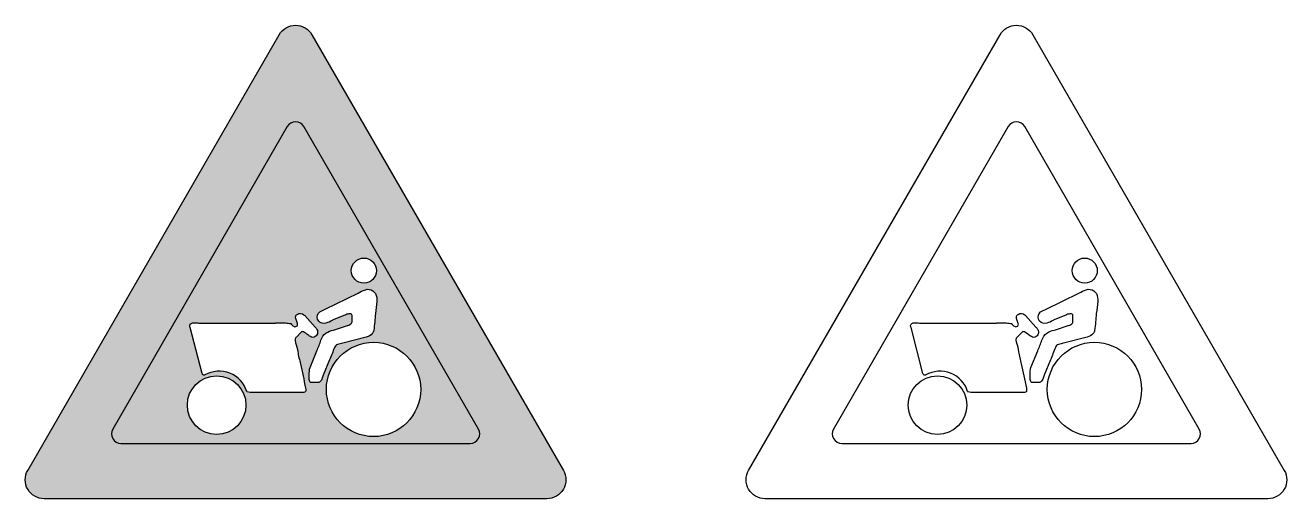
# Model space of a CAD drawing. Extents: x 484 to 1884, y 4 to 530.
import ezdxf

# ---------------------------------------------------------------- set-up
doc = ezdxf.new("R2010")
doc.units = 0
doc.header["$MEASUREMENT"] = 0

msp = doc.modelspace()

# ---------------------------------------------------------------- hatches: boundary and pattern name
h = msp.add_hatch(color=1)
edge = h.paths.add_edge_path()
edge.add_line((802.3674163709351, 519.207), (1081.363416370935, 35.97309999999999))
edge.add_arc((1063.150993461695, 25.47765715398166), 21.02014911362571, -89.93888062826852, 29.953958376358685, ccw=False)
edge.add_line((1063.173416370935, 4.45752), (505.1754163709351, 4.45947))
edge.add_arc((505.1943171223078, 25.48105812057467), 21.0215966175143, 150.0527220751977, 269.9484847203142, ccw=False)
edge.add_line((486.9794163709352, 35.9751), (765.9754163709352, 519.207))
edge.add_arc((784.1714163709352, 508.6800733851611), 21.02166977083888, 30.050656878707116, 149.9493431212929, ccw=False)
edge = h.paths.add_edge_path(flags=16)
edge.add_arc((977.9390759603378, 76.45084240928206), 10.60225210757389, 270.0774972379371, 389.972743949623)
edge.add_line((987.1234163709349, 81.7476), (793.353416370935, 417.379))
edge.add_arc((784.1734163709351, 412.0671961794328), 10.60601998056717, 30.05487035694184, 149.9451296430582)
edge.add_line((774.9934163709353, 417.379), (581.217416370935, 81.74709999999999))
edge.add_arc((590.4064637997232, 76.45306549146778), 10.60497025106853, 150.0527054730842, 269.9457164577543)
edge.add_line((590.3964163709351, 65.8481), (977.9534163709353, 65.8486))
h = msp.add_hatch(color=7)
h.paths.add_polyline_path([(793.353416370935, 417.379, 0.576712), (774.9934163709353, 417.379), (581.217416370935, 81.7471, 0.5767280000000001), (590.3964163709351, 65.8481), (977.9534163709353, 65.8486, 0.576741), (987.1234163709349, 81.7476)])
h.paths.add_polyline_path([(873.9134163709349, 257.516, -1), (846.0534163709352, 257.516, -1)], flags=16)
h.paths.add_polyline_path([(842.2496992749789, 196.6360508857765), (842.1194163709346, 196.5999999999999, 0.00403160925349519)], flags=0)
h.paths.add_polyline_path([(923.0134163709353, 125.7, -1), (818.4144163709351, 125.7, -1)], flags=16)
h.paths.add_polyline_path([(794.2804163709351, 207.848), (805.795416370935, 194.907, -0.03833405423026152), (807.7284954281788, 192.2891506252784, -0.4737694200101748), (804.9344163709351, 183.73, -0.183037), (801.8174163709349, 183.868, -0.0720402), (797.8174163709349, 186.297, 0.05063500000000001), (793.0064163709352, 189.494, 0.0646405), (791.4314163709352, 189.993, 0.0148941), (790.1854163709351, 189.027), (785.0444163709352, 183.821, 0.228291), (783.628416370935, 181.047, 0.0854995), (784.188416370935, 177.519, -0.06035009999999999), (786.5174163709352, 167.582, 0.006316450000000001), (789.5304163709351, 154.025, -0.00829383), (795.2004163709352, 127.26, -0.08732508450560461), (795.512504482635, 124.2628941233546, -0.1838812484974349), (794.9324163709351, 122.959, -0.187617), (793.4624163709351, 122.464), (788.6734163709328, 122.448), (733.8035221857074, 122.4510054716552), (730.5774163709351, 123.021, -0.0821587), (730.0214163709351, 123.429, 0.477768), (683.5154163709352, 141.758, -0.02449618158026586), (682.9236035248267, 141.6192841222301, -0.3033912265063125), (681.0466012593592, 142.4103395089525, -0.02724398432463388), (680.397416370935, 143.5), (667.3044163709351, 194.2729999999997), (666.947416370935, 195.337, -0.110209), (666.7014163709351, 196.704, -0.2636329219421892), (668.2364962866222, 198.8925134237918, -0.04768280762326014), (669.746416370935, 199.441), (675.1754163709351, 199.441, 0.0275803), (680.3884163709353, 199.39), (761.8784163709352, 199.406), (762.3324163709351, 199.441), (772.8284163709351, 199.441, -0.0216558), (779.0734163709352, 198.715, 0.154081), (781.898416370935, 195.839, 0.7271059999999999), (786.255416370935, 198.878, 0.01280270000000001), (784.6614163709352, 203.16, -0.08194970000000001), (784.1494163709352, 205.92, -0.2701350000000001), (785.9634163709351, 208.918, -0.3363709999999999), (793.4324163709351, 208.58, -0.01008200000000017)], flags=16)
h.paths.add_polyline_path([(729.1264163709351, 108.384, -1), (664.0894163709353, 108.384, -1)], flags=16)
h.paths.add_polyline_path([(861.6234163709302, 236.3369999999983, 0.05215589999996918), (853.4934163709353, 232.607), (817.103416370935, 214.876, 0.05525850000001099), (811.0054163709339, 211.6459999999992, 0.74825300000006), (815.7964163709374, 199.0250000000002, 0.107951657204583), (823.0724847935235, 201.3129273419422, -0.0219190933143982), (826.0484163709351, 202.87), (839.7144163709356, 208.4620000000001), (839.9064163709353, 208.576, -0.1238349999999585), (844.5344163709336, 209.637, -0.1404980000000949), (846.1934163709348, 209.1250000000003, -0.2425640000007943), (846.9034163709351, 207.7019999999953, -0.04653039999967414), (846.853416370935, 207.025), (846.853416370935, 201.847, -0.02086828900294453), (846.8940504270757, 200.9788737336815, -0.1678764571354543), (846.3734163709352, 199.312, -0.154028999999999), (842.119416370935, 196.6), (841.754416370935, 196.4989999999999), (828.6074163709351, 192.024, -0.01844379999999161), (826.1114163709364, 191.4460000000003, 0.08651510000001143), (817.8754163709351, 188.226, 0.1439229999999592), (812.3714163709359, 180.4510000000025, -0.02282140000000476), (807.775416370935, 168.372), (800.2394163709351, 150.093, 0.08038820000000226), (799.3904163709352, 141.9169999999998, 0.02058359999999082), (799.4274163709349, 136.6230000000021, 0.08870660000253158), (800.0004163709617, 134.3679999999415, 0.1621689999922415), (800.9144163709351, 133.383), (803.8004163709351, 133.383, -0.0570144), (805.8654163709351, 133.383), (810.1644163709351, 133.383, 0.07643190000014476), (811.0934163709368, 133.9730000000013, 0.1465369999999392), (813.878416370935, 138.148), (814.8874163709347, 141.5019999999991), (821.9804163709351, 158.482, 0.005625002588931709), (827.3750711854555, 172.2440979286104, -0.227415088081745), (830.8078210060067, 175.5766292535141, -0.03836634862526607), (836.545416370935, 177.037), (862.7860925067246, 183.805324867657, 0.1430691701874811), (869.3334163709349, 187.7279999999999, 0.124967999999994), (870.9534163709352, 191.2549999999997, 0.02318639999999926), (872.7434163709352, 209.8419999999991, 0.01179700000000439), (874.4434163709354, 223.2360000000041, 0.1253449999999506), (872.8434163709348, 232.1550000000005, 0.08799880000007661), (869.9434163709317, 235.0580000000024, 0.2414610000000308)], flags=16)

# ---------------------------------------------------------------- linework, layer by layer
at = {"color": 1}
msp.add_lwpolyline([(802.3674163709351, 519.207), (1081.363416370935, 35.9731, -0.576727), (1063.173416370935, 4.45752), (505.1754163709351, 4.45947, -0.5767439999999999), (486.9794163709352, 35.9751), (765.9754163709352, 519.207, -0.576761)], format="xyb", close=True, dxfattribs=at)
for points in [[(1602.367416370935, 519.207), (1881.363416370935, 35.9731, -0.576727), (1863.173416370935, 4.45752), (1305.175416370935, 4.45947, -0.5767439999999999), (1286.979416370935, 35.9751), (1565.975416370935, 519.207, -0.576761)], [(977.9534163709353, 65.8486, 0.576741), (987.1234163709349, 81.7476), (793.353416370935, 417.379, 0.576712), (774.9934163709353, 417.379), (581.217416370935, 81.7471, 0.576728), (590.3964163709351, 65.8481)], [(1777.953416370935, 65.8486, 0.576741), (1787.123416370935, 81.7476), (1593.353416370935, 417.379, 0.576712), (1574.993416370935, 417.379), (1381.217416370935, 81.7471, 0.576728), (1390.396416370935, 65.8481)], [(846.0534163709352, 257.516, -1), (873.9134163709349, 257.516, -1)], [(1646.053416370935, 257.516, -1), (1673.913416370935, 257.516, -1)], [(805.8654163709351, 133.383, 0.0570144), (803.8004163709351, 133.383), (800.9144163709351, 133.383, -0.162169), (800.0004163709351, 134.368, -0.0887066), (799.427416370935, 136.623, -0.0205836), (799.3904163709352, 141.917, -0.08038819999999999), (800.2394163709351, 150.093), (807.775416370935, 168.372, 0.0228214), (812.371416370935, 180.451, -0.143923), (817.8754163709351, 188.226, -0.08651510000000001), (826.1114163709352, 191.446, 0.0184438), (828.6074163709351, 192.024), (841.7544163709352, 196.499), (842.119416370935, 196.6, 0.154029), (846.3734163709352, 199.312, 0.150724), (846.8934163709351, 200.8, 0.0251639), (846.853416370935, 201.847), (846.853416370935, 207.025, 0.04653040000000001), (846.9034163709351, 207.702, 0.242564), (846.1934163709351, 209.125, 0.140498), (844.5344163709352, 209.637, 0.123835), (839.9064163709353, 208.576), (839.7144163709353, 208.462), (826.0484163709351, 202.87, 0.0209398), (823.2024163709351, 201.388, -0.110076), (815.7964163709352, 199.025, -0.748253), (811.005416370935, 211.646, -0.0552585), (817.103416370935, 214.876), (853.4934163709353, 232.607, -0.0521559), (861.6234163709352, 236.337, -0.241461), (869.9434163709351, 235.058, -0.0879988), (872.8434163709352, 232.155, -0.125345), (874.4434163709351, 223.236, -0.011797), (872.7434163709353, 209.842, -0.0231864), (870.9534163709353, 191.255, -0.124968), (869.333416370935, 187.728, -0.14467), (862.7034163709351, 183.784), (836.545416370935, 177.037, 0.0385812), (830.7764163709352, 175.566, 0.220973), (827.4114163709352, 172.34, -0.00566403), (821.9804163709351, 158.482), (814.8874163709351, 141.502), (813.878416370935, 138.148, -0.146537), (811.0934163709352, 133.973, -0.0764319), (810.1644163709351, 133.383)], [(1605.865416370935, 133.383, 0.0570144), (1603.800416370935, 133.383), (1600.914416370935, 133.383, -0.162169), (1600.000416370935, 134.368, -0.0887066), (1599.427416370935, 136.623, -0.0205836), (1599.390416370935, 141.917, -0.08038819999999999), (1600.239416370935, 150.093), (1607.775416370935, 168.372, 0.0228214), (1612.371416370935, 180.451, -0.143923), (1617.875416370935, 188.226, -0.08651510000000001), (1626.111416370935, 191.446, 0.0184438), (1628.607416370935, 192.024), (1641.754416370935, 196.499), (1642.119416370935, 196.6, 0.154029), (1646.373416370935, 199.312, 0.150724), (1646.893416370935, 200.8, 0.0251639), (1646.853416370935, 201.847), (1646.853416370935, 207.025, 0.04653040000000001), (1646.903416370935, 207.702, 0.242564), (1646.193416370935, 209.125, 0.140498), (1644.534416370935, 209.637, 0.123835), (1639.906416370935, 208.576), (1639.714416370935, 208.462), (1626.048416370935, 202.87, 0.0209398), (1623.202416370935, 201.388, -0.110076), (1615.796416370935, 199.025, -0.748253), (1611.005416370935, 211.646, -0.0552585), (1617.103416370935, 214.876), (1653.493416370935, 232.607, -0.0521559), (1661.623416370935, 236.337, -0.241461), (1669.943416370935, 235.058, -0.0879988), (1672.843416370935, 232.155, -0.125345), (1674.443416370935, 223.236, -0.011797), (1672.743416370935, 209.842, -0.0231864), (1670.953416370935, 191.255, -0.124968), (1669.333416370935, 187.728, -0.14467), (1662.703416370935, 183.784), (1636.545416370935, 177.037, 0.0385812), (1630.776416370935, 175.566, 0.220973), (1627.411416370935, 172.34, -0.00566403), (1621.980416370935, 158.482), (1614.887416370935, 141.502), (1613.878416370935, 138.148, -0.146537), (1611.093416370935, 133.973, -0.0764319), (1610.164416370935, 133.383)], [(675.1754163709351, 199.441, 0.0275803), (680.3884163709353, 199.39), (761.878416370935, 199.406), (762.3324163709352, 199.441), (772.8284163709351, 199.441, -0.0216558), (779.0734163709352, 198.715, 0.154081), (781.898416370935, 195.839, 0.727106), (786.255416370935, 198.878, 0.0128027), (784.6614163709352, 203.16, -0.0819497), (784.1494163709352, 205.92, -0.270135), (785.9634163709351, 208.918, -0.336371), (793.4324163709351, 208.58, -0.010082), (794.2804163709351, 207.848), (805.795416370935, 194.907, -0.0402082), (807.812416370935, 192.154, -0.465425), (804.9344163709351, 183.73, -0.183037), (801.8174163709349, 183.868, -0.0720402), (797.8174163709349, 186.297, 0.050635), (793.0064163709352, 189.494, 0.0646405), (791.4314163709352, 189.993, 0.0148941), (790.1854163709351, 189.027), (785.0444163709352, 183.821, 0.228291), (783.628416370935, 181.047, 0.0854995), (784.188416370935, 177.519, -0.0603501), (786.5174163709352, 167.582, 0.00631645), (789.5304163709351, 154.025, -0.00829383), (795.2004163709352, 127.26, -0.08967649999999999), (795.5064163709352, 124.182, -0.173447), (794.9324163709351, 122.959, -0.187617), (793.4624163709351, 122.464), (788.6734163709351, 122.448), (733.9034163709351, 122.451), (733.639416370935, 122.48), (730.5774163709351, 123.021, -0.0821587), (730.0214163709351, 123.429, 0.477768), (683.5154163709352, 141.758, -0.0263873), (682.8774163709351, 141.611, -0.290636), (681.0684163709351, 142.378, -0.0280819), (680.397416370935, 143.5), (667.3044163709352, 194.273), (666.947416370935, 195.337, -0.110209), (666.7014163709351, 196.704, -0.263515), (668.235416370935, 198.892, -0.04771830000000001), (669.746416370935, 199.441)], [(1475.175416370935, 199.441, 0.0275803), (1480.388416370935, 199.39), (1561.878416370935, 199.406), (1562.332416370935, 199.441), (1572.828416370935, 199.441, -0.0216558), (1579.073416370935, 198.715, 0.154081), (1581.898416370935, 195.839, 0.727106), (1586.255416370935, 198.878, 0.0128027), (1584.661416370935, 203.16, -0.0819497), (1584.149416370935, 205.92, -0.270135), (1585.963416370935, 208.918, -0.336371), (1593.432416370935, 208.58, -0.010082), (1594.280416370935, 207.848), (1605.795416370935, 194.907, -0.0402082), (1607.812416370935, 192.154, -0.465425), (1604.934416370935, 183.73, -0.183037), (1601.817416370935, 183.868, -0.0720402), (1597.817416370935, 186.297, 0.050635), (1593.006416370935, 189.494, 0.0646405), (1591.431416370935, 189.993, 0.0148941), (1590.185416370935, 189.027), (1585.044416370935, 183.821, 0.228291), (1583.628416370935, 181.047, 0.0854995), (1584.188416370935, 177.519, -0.0603501), (1586.517416370935, 167.582, 0.00631645), (1589.530416370935, 154.025, -0.00829383), (1595.200416370935, 127.26, -0.08967649999999999), (1595.506416370935, 124.182, -0.173447), (1594.932416370935, 122.959, -0.187617), (1593.462416370935, 122.464), (1588.673416370935, 122.448), (1533.903416370935, 122.451), (1533.639416370935, 122.48), (1530.577416370935, 123.021, -0.0821587), (1530.021416370935, 123.429, 0.477768), (1483.515416370935, 141.758, -0.0263873), (1482.877416370935, 141.611, -0.290636), (1481.068416370935, 142.378, -0.0280819), (1480.397416370935, 143.5), (1467.304416370935, 194.273), (1466.947416370935, 195.337, -0.110209), (1466.701416370935, 196.704, -0.263515), (1468.235416370935, 198.892, -0.04771830000000001), (1469.746416370935, 199.441)], [(818.4144163709351, 125.7, -1), (923.0134163709353, 125.7, -1)], [(1618.414416370935, 125.7, -1), (1723.013416370935, 125.7, -1)], [(664.0894163709353, 108.384, -1), (729.1264163709351, 108.384, -1)], [(1464.089416370935, 108.384, -1), (1529.126416370935, 108.384, -1)]]:
    msp.add_lwpolyline(points, format="xyb", close=True)

doc.saveas('drawing.dxf')
